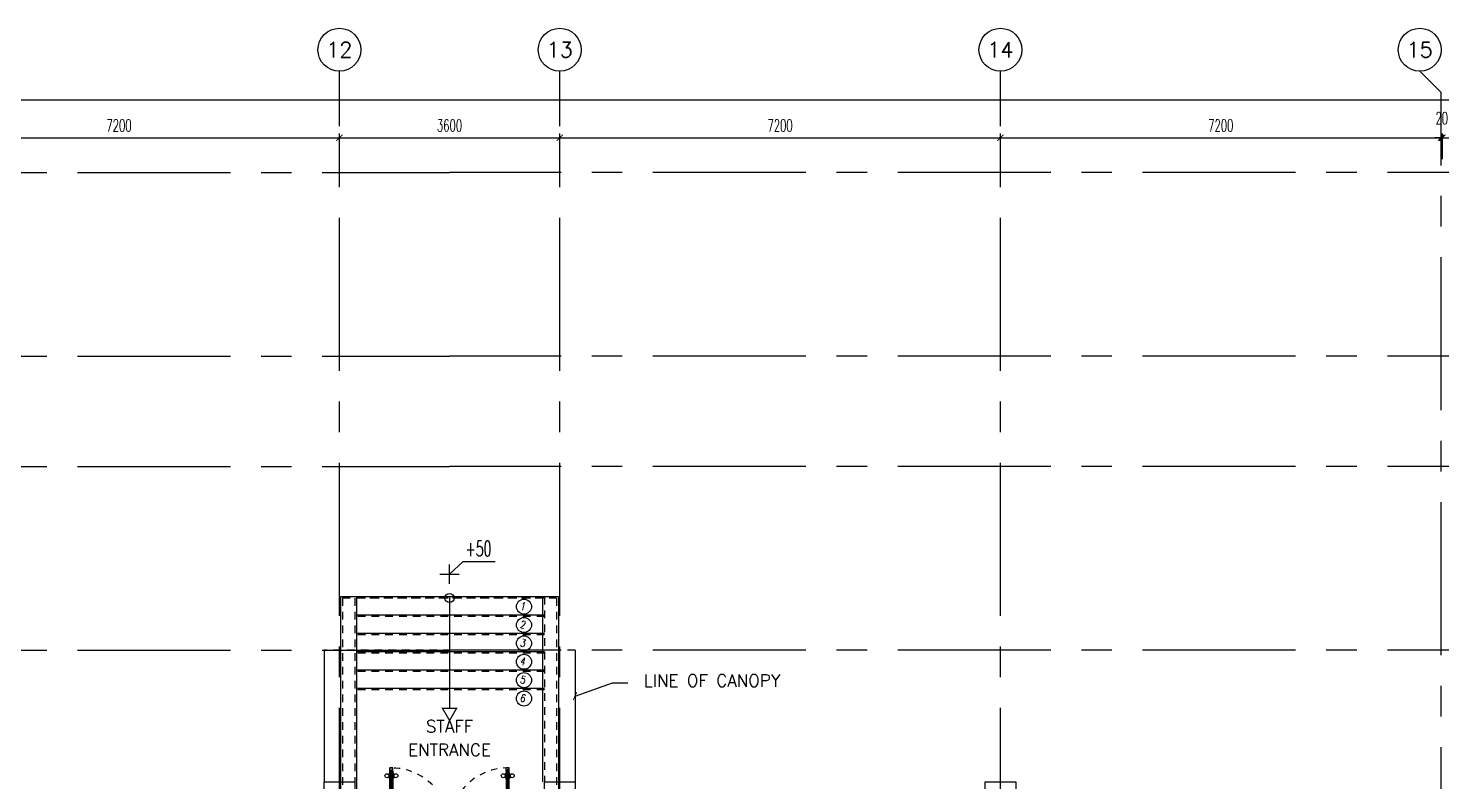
# Model space of a CAD drawing. Extents: x 0 to 93.3, y -13.5 to 76.8.
# Drawn here: x 15.9 to 38.99, y 64.47 to 76.77 of the extents above; entities that cross this region are included whole.
import ezdxf
from ezdxf.enums import TextEntityAlignment as Align

# ---------------------------------------------------------------- set-up
doc = ezdxf.new("R2010")
doc.units = 0
doc.header["$MEASUREMENT"] = 0
doc.header["$PDMODE"] = 3
doc.header["$PDSIZE"] = 0.1
for name, pattern in [('CENTERX2', [4, 2.5, -0.5, 0.5, -0.5]), ('HIDDEN', [0.375, 0.25, -0.125]), ('HIDDEN2', [0.1875, 0.125, -0.0625])]:
    doc.linetypes.add(name, pattern=pattern)
doc.layers.get('0').update_dxf_attribs({"color": 11, "linetype": 'CONTINUOUS'})
doc.layers.get('DEFPOINTS').update_dxf_attribs({"color": 11, "linetype": 'CONTINUOUS'})
for name, color, linetype in [('AX', 11, 'CONTINUOUS'), ('AX-CR', 11, 'CONTINUOUS'), ('AX-DIM', 11, 'CONTINUOUS'), ('AX-TXT', 11, 'CONTINUOUS'), ('AXES', 11, 'CENTERX2'), ('CANOPY-LN', 11, 'CONTINUOUS'), ('COL', 11, 'CONTINUOUS'), ('DOOR', 11, 'CONTINUOUS'), ('RD-ELEV', 11, 'CONTINUOUS'), ('RM-NAME', 11, 'CONTINUOUS'), ('STR', 11, 'CONTINUOUS'), ('WALL', 11, 'CONTINUOUS')]:
    doc.layers.add(name, color=color, linetype=linetype)
doc.styles.add('ROMANS', font='ROMANS.shx', dxfattribs={"width": 0.6})
doc.styles.add('S-077', font='simplex.shx', dxfattribs={"width": 0.8})
doc.dimstyles.new('STANDARD in', dxfattribs={"dimtxt": 0.2, "dimasz": 0.1, "dimexe": 0.07, "dimexo": 0.05, "dimgap": 0.1, "dimtad": 1, "dimdec": 0, "dimlfac": 1000, "dimzin": 0, "dimdsep": 46, "dimtxsty": 'ROMANS', "dimblk": 'ARCHTICK', "dimcen": 0.05, "dimdle": 0.05, "dimclrd": 7, "dimclre": 7, "dimclrt": 2, "dimadec": 0, "dimazin": 0, "dimtfac": 1, "dimtdec": 0, "dimtmove": 2, "dimatfit": 3, "dimldrblk": 'ARCHTICK', "dimfxl": 0, "dimtolj": 1, "dimtzin": 0, "dimarcsym": 0})

# ---------------------------------------------------------------- blocks, each defined once
blk = doc.blocks.new('_ARCHTICK')
at = {"color": 0, "linetype": 'ByBlock', "const_width": 0.15}
blk.add_lwpolyline([(-0.5, -0.5), (0.5, 0.5)], dxfattribs=at)
blk = doc.blocks.new('*D163')
at = {"layer": 'AX-DIM', "color": 7, "linetype": 'ByBlock', "lineweight": -2}
for p, q in [((24.57954479788896, 74.63722922964807), (24.57954479788896, 75.05722922964225)), ((31.77954479795881, 74.63722922964807), (31.77954479795881, 75.05722922964225)), ((24.52954479788896, 74.98722922964225), (31.82954479795881, 74.98722922964225))]:
    blk.add_line(p, q, dxfattribs=at)
at = {"layer": 'DEFPOINTS', "color": 0, "linetype": 'ByBlock'}
for p in [(31.77954479795881, 74.98722922964225), (24.57954479788896, 74.58722922964807), (31.77954479795881, 74.58722922964807)]:
    blk.add_point(p, dxfattribs=at)
at = {"layer": 'AX-DIM', "color": 7, "linetype": 'ByBlock', "lineweight": -2, "xscale": 0.1, "yscale": 0.1, "zscale": 0.1, "rotation": 180}
blk.add_blockref('_ARCHTICK', (24.57954479788896, 74.98722922964225), dxfattribs=at)
at = {"layer": 'AX-DIM', "color": 7, "linetype": 'ByBlock', "lineweight": -2, "xscale": 0.1, "yscale": 0.1, "zscale": 0.1}
blk.add_blockref('_ARCHTICK', (31.77954479795881, 74.98722922964225), dxfattribs=at)
at = {"layer": 'AX-DIM', "color": 2, "linetype": 'ByBlock', "insert": (28.17954479792388, 75.18722922964226), "char_height": 0.2, "attachment_point": 5, "style": 'ROMANS'}
blk.add_mtext('\\A1;7200', dxfattribs=at)
blk = doc.blocks.new('A$C010A25D0')
at = {"layer": 'DOOR', "color": 0, "linetype": 'ByBlock'}
for p, q in [((0.3280916473959223, 2030.929044624965), (0.3280916473959223, 1980.929044624965)), ((0.3280916473959223, 1980.929044624965), (0.3280916473959223, 2030.929044624965)), ((50.32809164739592, 2030.929044624936), (0.3280916473959223, 2030.929044624965)), ((50.32809164739592, 1980.929044624936), (0.3280916473668185, 1980.92904462546)), ((30.32809164739592, 2013.929044624965), (30.32809164739592, 1997.929044624965)), ((50.32809164739592, 2013.929044624965), (30.32809164739592, 2013.929044624965)), ((50.32809164739592, 1997.929044624965), (30.32809164739592, 1997.929044624965)), ((50.32809164739592, 2030.929044624936), (50.32809164739592, 2013.929044624965)), ((50.32809164739592, 1997.929044624965), (50.32809164739592, 1980.929044624936)), ((82.68563442599407, 2030.929044624965), (82.68563442599407, 2038.129044625006)), ((172.6856344259941, 2038.129044625006), (82.68563442599407, 2038.129044625006)), ((82.68563442599407, 1980.929044624936), (82.68563442599407, 1973.729044624895)), ((172.6856344259941, 1973.729044624895), (82.68563442599407, 1973.729044624895)), ((95.28563442599989, 2038.129044625006), (95.28563442599989, 2047.129044625006)), ((95.28563442599989, 2047.129044625006), (160.0856344259882, 2047.129044625006)), ((95.28563442599989, 2038.129044625006), (160.0856344259882, 2038.129044625006)), ((95.28563442599989, 1973.729044624895), (95.28563442599989, 1964.729044624895)), ((95.28563442599989, 1973.729044624895), (160.0856344259882, 1973.729044624895)), ((95.28563442599989, 1964.729044624895), (160.0856344259882, 1964.729044624895)), ((160.0856344259882, 2038.129044625006), (160.0856344259882, 2047.129044625006)), ((160.0856344259882, 1973.729044624895), (160.0856344259882, 1964.729044624895)), ((172.6856344259941, 2030.929044624965), (172.6856344259941, 2038.129044625006)), ((172.6856344259941, 1980.929044624936), (172.6856344259941, 1973.729044624895)), ((950.3280916473959, 2013.929044624965), (950.3280916473959, 2030.929044624965)), ((950.3280916473959, 2030.929044624965), (1000.328091647396, 2030.929044624965)), ((970.3280916473959, 2013.929044624965), (950.3280916473959, 2013.929044624965)), ((950.3280916473959, 1980.929044624965), (950.3280916473959, 1997.929044624965)), ((950.3280916473959, 1997.929044624965), (970.3280916473959, 1997.929044624965)), ((1000.328091647396, 1980.929044624965), (950.3280916473959, 1980.929044624965)), ((970.3280916473959, 1997.929044624965), (970.3280916473959, 2013.929044624965)), ((1000.328091647396, 2055.929044624965), (1000.328091647396, 2030.929044624965)), ((1000.328091647396, 2055.929044624965), (1150.328091647396, 2055.929044624965)), ((1000.328091647396, 1980.929044624965), (1000.328091647396, 2030.929044624965)), ((1000.328091647396, 2030.929044624965), (1050.328091647396, 2030.929044624965)), ((1050.328091647396, 2030.929044624965), (1050.328091647396, 2005.929044624965)), ((1050.328091647396, 2005.929044624965), (1150.328091647396, 2005.929044624965)), ((1150.328091647396, 2005.929044624965), (1150.328091647396, 2055.929044624965)), ((50.32809164739592, 130.9309426234613), (0.3280916473668185, 130.9309426229374)), ((0.3280916473959223, 130.9309426234322), (0.3280916473959223, 80.9309426234322)), ((0.3280916473959223, 80.9309426234322), (0.3280916473959223, 130.9309426234322)), ((50.32809164739592, 80.9309426234613), (0.3280916473959223, 80.9309426234322)), ((50.32809164739592, 113.9309426234322), (30.32809164739592, 113.9309426234322)), ((30.32809164739592, 97.9309426234322), (30.32809164739592, 113.9309426234322)), ((50.32809164739592, 97.9309426234322), (30.32809164739592, 97.9309426234322)), ((50.32809164739592, 113.9309426234322), (50.32809164739592, 130.9309426234613)), ((50.32809164739592, 80.9309426234613), (50.32809164739592, 97.9309426234322)), ((172.6856344259941, 138.1309426235021), (82.68563442599407, 138.1309426235021)), ((82.68563442599407, 130.9309426234613), (82.68563442599407, 138.1309426235021)), ((82.68563442599407, 80.9309426234322), (82.68563442599407, 73.73094262339146)), ((172.6856344259941, 73.73094262339146), (82.68563442599407, 73.73094262339146)), ((95.28563442599989, 147.1309426235021), (160.0856344259882, 147.1309426235021)), ((95.28563442599989, 138.1309426235021), (95.28563442599989, 147.1309426235021)), ((95.28563442599989, 138.1309426235021), (160.0856344259882, 138.1309426235021)), ((95.28563442599989, 73.73094262339146), (160.0856344259882, 73.73094262339146)), ((95.28563442599989, 73.73094262339146), (95.28563442599989, 64.73094262339146)), ((95.28563442599989, 64.73094262339146), (160.0856344259882, 64.73094262339146)), ((160.0856344259882, 138.1309426235021), (160.0856344259882, 147.1309426235021)), ((160.0856344259882, 73.73094262339146), (160.0856344259882, 64.73094262339146)), ((172.6856344259941, 130.9309426234613), (172.6856344259941, 138.1309426235021)), ((172.6856344259941, 80.9309426234322), (172.6856344259941, 73.73094262339146)), ((1000.328091647396, 130.9309426234322), (950.3280916473959, 130.9309426234322)), ((950.3280916473959, 130.9309426234322), (950.3280916473959, 113.9309426234322)), ((950.3280916473959, 113.9309426234322), (970.3280916473959, 113.9309426234322)), ((970.3280916473959, 97.9309426234322), (950.3280916473959, 97.9309426234322)), ((950.3280916473959, 97.9309426234322), (950.3280916473959, 80.9309426234322)), ((950.3280916473959, 80.9309426234322), (1000.328091647396, 80.9309426234322)), ((970.3280916473959, 113.9309426234322), (970.3280916473959, 97.9309426234322)), ((1000.328091647396, 130.9309426234322), (1000.328091647396, 80.9309426234322)), ((1000.328091647396, 55.9309426234322), (1000.328091647396, 80.9309426234322)), ((1000.328091647396, 80.9309426234322), (1050.328091647396, 80.9309426234322)), ((1000.328091647396, 55.9309426234322), (1150.328091647396, 55.9309426234322)), ((1050.328091647396, 80.9309426234322), (1050.328091647396, 105.9309426234322)), ((1050.328091647396, 105.9309426234322), (1150.328091647396, 105.9309426234322)), ((1150.328091647396, 105.9309426234322), (1150.328091647396, 55.9309426234322))]:
    blk.add_line(p, q, dxfattribs=at)
at = {"layer": 'DOOR', "linetype": 'ByBlock'}
for p, q in [((950.3280916473959, 2030.929044624965), (50.32809164739592, 2030.929044624936)), ((950.3280916473959, 2013.929044624965), (50.32809164739592, 2013.929044624965)), ((950.3280916473959, 1997.929044624965), (50.32809164739592, 1997.929044624965)), ((50.32809164739592, 1980.929044624936), (950.3280916473959, 1980.929044624965)), ((50.32809164739592, 130.9309426234613), (950.3280916473959, 130.9309426234322)), ((950.3280916473959, 113.9309426234322), (50.32809164739592, 113.9309426234322)), ((950.3280916473959, 97.9309426234322), (50.32809164739592, 97.9309426234322)), ((950.3280916473959, 80.9309426234322), (50.32809164739592, 80.9309426234613)), ((1150.328091647396, 55.9309426234322), (1000.328091647396, 55.9309426234322))]:
    blk.add_line(p, q, dxfattribs=at)
at = {"layer": 'DOOR', "color": 9, "linetype": 'ByBlock'}
for p, q in [((1150.328091647396, 2005.929044624965), (1036.618161654951, 2055.929044624965)), ((1150.328091647396, 2005.929044624965), (1050.328091647396, 2019.286330668459)), ((1150.328091647396, 2005.929044624965), (1110.182357331541, 2055.929044624965)), ((1150.328091647396, 105.9309426234322), (1036.618161654951, 55.9309426234322)), ((1150.328091647396, 105.9309426234322), (1050.328091647396, 92.57365657993796)), ((1150.328091647396, 105.9309426234322), (1110.182357331541, 55.9309426234322))]:
    blk.add_line(p, q, dxfattribs=at)
at = {"layer": 'DOOR', "color": 0, "linetype": 'ByBlock'}
for centre in [(127.6856344259941, 2079.459988839953), (127.6856344259941, 1932.398100409977), (127.6856344259941, 179.4618868384205), (127.6856344259941, 32.39999840844393)]:
    blk.add_circle(centre, 32.39999999998526, dxfattribs=at)
at = {"layer": 'DOOR', "linetype": 'HIDDEN', "ltscale": 0.5}
for centre, start, end in [((951.2650005307078, 2005.929044624962), 178.4940487553375, 272.9568179741082), ((951.2650005307078, 105.9309426234358), 87.04318202589187, 181.5059512446625)]:
    blk.add_arc(centre, 951.2654753939869, start, end, dxfattribs=at)
at = {"layer": 'DOOR', "color": 9, "linetype": 'ByBlock'}
for centre, radius, start, end in [((1150.328091647396, 2005.929044624994), 154.4019578127773, 161.1052885492949, 166.2857707775517), ((1150.328091647396, 2005.929044624994), 134.4019578127773, 158.159849393033, 169.2800236451575), ((1150.328091647396, 2005.929044624994), 114.4019578127773, 154.0838418820645, 167.3774258712927), ((1150.328091647396, 2005.929044624994), 94.40195781277725, 148.0181880330849, 180), ((1150.328091647396, 2005.929044624994), 74.40195781277725, 137.7764264168306, 180), ((1150.328091647396, 2005.929044624994), 54.40195781277725, 113.2073828919763, 180), ((1150.328091647396, 2005.929044624994), 34.40195781277725, 90, 180), ((1150.328091647396, 2005.929044624994), 14.40195781277725, 90, 180), ((1150.328091647396, 105.9309426234031), 154.4019578127773, 193.7142292224483, 198.8947114507051), ((1150.328091647396, 105.9309426234031), 134.4019578127773, 190.7199763548425, 201.840150606967), ((1150.328091647396, 105.9309426234031), 114.4019578127773, 192.6225741287073, 205.9161581179354), ((1150.328091647396, 105.9309426234031), 94.40195781277725, 180, 211.9818119669151), ((1150.328091647396, 105.9309426234031), 74.40195781277725, 180, 222.2235735831694), ((1150.328091647396, 105.9309426234031), 54.40195781277725, 180, 246.7926171080237), ((1150.328091647396, 105.9309426234031), 34.40195781277725, 180, 270), ((1150.328091647396, 105.9309426234031), 14.40195781277725, 180, 270)]:
    blk.add_arc(centre, radius, start, end, dxfattribs=at)
at = {"layer": 'WALL'}
blk.add_line((1000.328091647396, 55.93189164267824), (1150.328091647396, 55.9309426234322), dxfattribs=at)
blk = doc.blocks.new('AXU')
at = {"layer": 'AX-CR'}
blk.add_circle((0, 350), 350.0000000000014, dxfattribs=at)
at = {"layer": 'AX-TXT', "style": 'ROMANS'}
blk.add_attdef('AX', text='', height=250, dxfattribs=at).set_placement((0, 350), align=Align.MIDDLE)
blk = doc.blocks.new('*D137')
at = {"layer": 'AX-DIM', "color": 7, "lineweight": -2}
for p, q in [((6.529544798005372, 75.60549583188549), (81.31954479794949, 75.60549583188549)), ((6.579544798005372, 73.1228421090098), (6.579544798005372, 75.67549583188548)), ((81.2695447979495, 63.47711434869852), (81.2695447979495, 75.67549583188548))]:
    blk.add_line(p, q, dxfattribs=at)
at = {"layer": 'DEFPOINTS', "color": 0}
for p in [(81.2695447979495, 75.60549583188549), (6.579544798005372, 73.0728421090098), (81.2695447979495, 63.42711434869852)]:
    blk.add_point(p, dxfattribs=at)
at = {"layer": 'AX-DIM', "color": 7, "lineweight": -2, "xscale": 0.1, "yscale": 0.1, "zscale": 0.1, "rotation": 180}
blk.add_blockref('_ARCHTICK', (6.579544798005372, 75.60549583188549), dxfattribs=at)
at = {"layer": 'AX-DIM', "color": 7, "lineweight": -2, "xscale": 0.1, "yscale": 0.1, "zscale": 0.1}
blk.add_blockref('_ARCHTICK', (81.2695447979495, 75.60549583188549), dxfattribs=at)
at = {"layer": 'AX-DIM', "color": 2, "insert": (43.92454479797743, 75.8054958318855), "char_height": 0.2, "attachment_point": 5, "style": 'ROMANS'}
blk.add_mtext('\\A1;74690', dxfattribs=at)
blk = doc.blocks.new('*D164')
at = {"layer": 'AX-DIM', "color": 7, "linetype": 'ByBlock', "lineweight": -2}
for p, q in [((31.77954479795881, 74.63722922964807), (31.77954479795881, 75.05722922964225)), ((38.97954479791224, 74.63722922964807), (38.97954479791224, 75.05722922964225)), ((31.72954479795881, 74.98722922964225), (39.02954479791224, 74.98722922964225))]:
    blk.add_line(p, q, dxfattribs=at)
at = {"layer": 'DEFPOINTS', "color": 0, "linetype": 'ByBlock'}
for p in [(38.97954479791224, 74.98722922964225), (31.77954479795881, 74.58722922964807), (38.97954479791224, 74.58722922964807)]:
    blk.add_point(p, dxfattribs=at)
at = {"layer": 'AX-DIM', "color": 7, "linetype": 'ByBlock', "lineweight": -2, "xscale": 0.1, "yscale": 0.1, "zscale": 0.1, "rotation": 180}
blk.add_blockref('_ARCHTICK', (31.77954479795881, 74.98722922964225), dxfattribs=at)
at = {"layer": 'AX-DIM', "color": 7, "linetype": 'ByBlock', "lineweight": -2, "xscale": 0.1, "yscale": 0.1, "zscale": 0.1}
blk.add_blockref('_ARCHTICK', (38.97954479791224, 74.98722922964225), dxfattribs=at)
at = {"layer": 'AX-DIM', "color": 2, "linetype": 'ByBlock', "insert": (35.37954479793552, 75.18722922964226), "char_height": 0.2, "attachment_point": 5, "style": 'ROMANS'}
blk.add_mtext('\\A1;7200', dxfattribs=at)
blk = doc.blocks.new('*D165')
at = {"layer": 'AX-DIM', "color": 7, "linetype": 'ByBlock', "lineweight": -2}
for p, q in [((38.99954479793087, 74.63722922964807), (38.99954479793087, 75.05722922964225)), ((43.79954479797743, 74.63722922964807), (43.79954479797743, 75.05722922964225)), ((38.94954479793087, 74.98722922964225), (43.84954479797743, 74.98722922964225))]:
    blk.add_line(p, q, dxfattribs=at)
at = {"layer": 'DEFPOINTS', "color": 0, "linetype": 'ByBlock'}
for p in [(43.79954479797743, 74.98722922964225), (38.99954479793087, 74.58722922964807), (43.79954479797743, 74.58722922964807)]:
    blk.add_point(p, dxfattribs=at)
at = {"layer": 'AX-DIM', "color": 7, "linetype": 'ByBlock', "lineweight": -2, "xscale": 0.1, "yscale": 0.1, "zscale": 0.1, "rotation": 180}
blk.add_blockref('_ARCHTICK', (38.99954479793087, 74.98722922964225), dxfattribs=at)
at = {"layer": 'AX-DIM', "color": 7, "linetype": 'ByBlock', "lineweight": -2, "xscale": 0.1, "yscale": 0.1, "zscale": 0.1}
blk.add_blockref('_ARCHTICK', (43.79954479797743, 74.98722922964225), dxfattribs=at)
at = {"layer": 'AX-DIM', "color": 2, "linetype": 'ByBlock', "insert": (41.39954479795415, 75.18722922964226), "char_height": 0.2, "attachment_point": 5, "style": 'ROMANS'}
blk.add_mtext('\\A1;4800', dxfattribs=at)
blk = doc.blocks.new('*D176')
at = {"layer": 'AX-DIM', "color": 7, "linetype": 'ByBlock', "lineweight": -2}
for p, q in [((38.97954479791224, 74.63728435710509), (38.97954479791224, 75.05728435709926)), ((38.99954479793087, 74.63728435710509), (38.99954479793087, 75.05728435709926)), ((38.97954479791224, 74.98728435709927), (38.87954479791224, 74.98728435709927)), ((38.97954479791224, 74.98728435709927), (38.99954479793087, 74.98728435709927)), ((38.99954479793087, 74.98728435709927), (39.09954479793087, 74.98728435709927))]:
    blk.add_line(p, q, dxfattribs=at)
at = {"layer": 'DEFPOINTS', "color": 0, "linetype": 'ByBlock'}
for p in [(38.99954479793087, 74.98728435709927), (38.97954479791224, 74.58728435710509), (38.99954479793087, 74.58728435710509)]:
    blk.add_point(p, dxfattribs=at)
at = {"layer": 'AX-DIM', "color": 7, "linetype": 'ByBlock', "lineweight": -2, "xscale": 0.1, "yscale": 0.1, "zscale": 0.1}
blk.add_blockref('_ARCHTICK', (38.97954479791224, 74.98728435709927), dxfattribs=at)
at = {"layer": 'AX-DIM', "color": 7, "linetype": 'ByBlock', "lineweight": -2, "xscale": 0.1, "yscale": 0.1, "zscale": 0.1, "rotation": 180}
blk.add_blockref('_ARCHTICK', (38.99954479793087, 74.98728435709927), dxfattribs=at)
at = {"layer": 'AX-DIM', "color": 2, "linetype": 'ByBlock', "insert": (38.98954479792155, 75.30728435709926), "char_height": 0.2, "attachment_point": 5, "style": 'ROMANS'}
blk.add_mtext('\\A1;20', dxfattribs=at)
blk = doc.blocks.new('*D161')
at = {"layer": 'AX-DIM', "color": 7, "linetype": 'ByBlock', "lineweight": -2}
for p, q in [((13.77954479795881, 74.63722922964807), (13.77954479795881, 75.05722922964225)), ((20.97954479791224, 74.63722922964807), (20.97954479791224, 75.05722922964225)), ((13.72954479795881, 74.98722922964225), (21.02954479791224, 74.98722922964225))]:
    blk.add_line(p, q, dxfattribs=at)
at = {"layer": 'DEFPOINTS', "color": 0, "linetype": 'ByBlock'}
for p in [(20.97954479791224, 74.98722922964225), (13.77954479795881, 74.58722922964807), (20.97954479791224, 74.58722922964807)]:
    blk.add_point(p, dxfattribs=at)
at = {"layer": 'AX-DIM', "color": 7, "linetype": 'ByBlock', "lineweight": -2, "xscale": 0.1, "yscale": 0.1, "zscale": 0.1, "rotation": 180}
blk.add_blockref('_ARCHTICK', (13.77954479795881, 74.98722922964225), dxfattribs=at)
at = {"layer": 'AX-DIM', "color": 7, "linetype": 'ByBlock', "lineweight": -2, "xscale": 0.1, "yscale": 0.1, "zscale": 0.1}
blk.add_blockref('_ARCHTICK', (20.97954479791224, 74.98722922964225), dxfattribs=at)
at = {"layer": 'AX-DIM', "color": 2, "linetype": 'ByBlock', "insert": (17.37954479793552, 75.18722922964226), "char_height": 0.2, "attachment_point": 5, "style": 'ROMANS'}
blk.add_mtext('\\A1;7200', dxfattribs=at)
blk = doc.blocks.new('*D162')
at = {"layer": 'AX-DIM', "color": 7, "linetype": 'ByBlock', "lineweight": -2}
for p, q in [((20.97954479791224, 74.63722922964807), (20.97954479791224, 75.05722922964225)), ((24.57954479788896, 74.63722922964807), (24.57954479788896, 75.05722922964225)), ((20.92954479791224, 74.98722922964225), (24.62954479788896, 74.98722922964225))]:
    blk.add_line(p, q, dxfattribs=at)
at = {"layer": 'DEFPOINTS', "color": 0, "linetype": 'ByBlock'}
for p in [(24.57954479788896, 74.98722922964225), (20.97954479791224, 74.58722922964807), (24.57954479788896, 74.58722922964807)]:
    blk.add_point(p, dxfattribs=at)
at = {"layer": 'AX-DIM', "color": 7, "linetype": 'ByBlock', "lineweight": -2, "xscale": 0.1, "yscale": 0.1, "zscale": 0.1, "rotation": 180}
blk.add_blockref('_ARCHTICK', (20.97954479791224, 74.98722922964225), dxfattribs=at)
at = {"layer": 'AX-DIM', "color": 7, "linetype": 'ByBlock', "lineweight": -2, "xscale": 0.1, "yscale": 0.1, "zscale": 0.1}
blk.add_blockref('_ARCHTICK', (24.57954479788896, 74.98722922964225), dxfattribs=at)
at = {"layer": 'AX-DIM', "color": 2, "linetype": 'ByBlock', "insert": (22.7795447979006, 75.18722922964226), "char_height": 0.2, "attachment_point": 5, "style": 'ROMANS'}
blk.add_mtext('\\A1;3600', dxfattribs=at)
blk = doc.blocks.new('T&B')
at = {"layer": 'RD-ELEV', "color": 30}
for p, q in [((-336.4164913857821, 0), (336.4164913857821, 0)), ((0, -336.4164913856657), (0, 336.4164913856657))]:
    blk.add_line(p, q, dxfattribs=at)

msp = doc.modelspace()

# ---------------------------------------------------------------- linework, layer by layer
at = {"layer": 'AXES'}
for p, q in [((20.97954479791224, -12.82146219493006), (20.97954479791224, 76.07479013511329)), ((24.57954479800537, -12.82146219493006), (24.57954479800537, 76.07479013511329)), ((31.77954479795881, -12.82146219493006), (31.77954479795881, 76.07479013511329)), ((38.97954479791224, 75.72479013516568), (38.62954479793552, 76.07479013511329)), ((38.97954479791224, -1.464293643977726), (38.97954479791224, 75.72479013516568)), ((0.7000000332482159, 74.4200000000128), (22.77954479795881, 74.4200000000128)), ((92.60230228467844, 74.4200000000128), (22.77954479795881, 74.4200000000128)), ((0.7000000332482159, 71.42000000002008), (22.77954479795881, 71.4200000000128)), ((92.60230228467844, 71.4200000000128), (22.77954479795881, 71.4200000000128)), ((0.7000000332482159, 69.61999999999534), (22.77954479795881, 69.61999999999534)), ((92.60230228467844, 69.61999999999534), (22.77954479795881, 69.61999999999534)), ((0.7000000332482159, 66.61999999999534), (22.77954479795881, 66.61999999999534)), ((92.60230228467844, 66.61999999999534), (22.77954479795881, 66.61999999999534))]:
    msp.add_line(p, q, dxfattribs=at)
at = {"layer": 'CANOPY-LN', "linetype": 'HIDDEN2'}
for p, q in [((20.72954479791224, 66.61999999999534), (20.72954479791224, 64.47000000000116)), ((24.82954479800537, 66.61999999999534), (20.72954479791224, 66.61999999999534)), ((24.82954479800537, 66.61999999999534), (24.82954479800537, 64.47000000000116))]:
    msp.add_line(p, q, dxfattribs=at)
at = {"layer": 'COL'}
for points in [[(20.72954479791224, 63.97000000000116), (20.72954479791224, 64.47000000000116), (21.22954479791224, 64.47000000000116), (21.22954479791224, 63.97000000000116)], [(24.32954479788896, 63.97000000000116), (24.32954479788896, 64.47000000000116), (24.82954479788896, 64.47000000000116), (24.82954479788896, 63.97000000000116)], [(31.52954479795881, 63.97000000000116), (31.52954479795881, 64.47000000000116), (32.02954479795881, 64.47000000000116), (32.02954479795881, 63.97000000000116)]]:
    msp.add_lwpolyline(points, close=True, dxfattribs=at)
at = {"layer": 'RM-NAME'}
for p, q in [((20.72954479791224, 66.61999999999534), (20.72954479791224, 64.47000000000116)), ((24.82954479800537, 66.61999999999534), (24.82954479800537, 64.47000000000116))]:
    msp.add_line(p, q, dxfattribs=at)
at = {"layer": 'STR'}
for p, q in [((20.99954479793087, 67.48999999999069), (20.99954479793087, 64.26999999998952)), ((24.55954479798675, 67.48999999999069), (20.99954479793087, 67.48999999999069)), ((21.25954479794018, 67.48999999999069), (21.25954479794018, 64.27000000001863)), ((24.32954479800537, 67.48999999999069), (21.25954479794018, 67.48999999999069)), ((22.77954479795881, 67.48999999999069), (22.77954479795881, 65.6700000000128)), ((24.29954479797743, 67.48999999999069), (24.29954479797743, 64.47000000000116)), ((24.55954479798675, 67.48999999999069), (24.55954479798675, 64.26999999998952)), ((24.32954479800537, 67.19000000000233), (21.25954479794018, 67.19000000000233)), ((24.32954479800537, 67.19000000000233), (21.25954479794018, 67.19000000000233)), ((24.32954479800537, 66.89000000001397), (21.25954479794018, 66.89000000001397)), ((24.32954479800537, 66.89000000001397), (21.25954479794018, 66.89000000001397)), ((24.32954479800537, 66.58999999999651), (21.25954479794018, 66.58999999999651)), ((24.32954479800537, 66.58999999999651), (21.25954479794018, 66.58999999999651)), ((24.32954479800537, 66.29000000000815), (21.25954479794018, 66.29000000000815)), ((24.32954479800537, 66.29000000000815), (21.25954479794018, 66.29000000000815)), ((24.32954479800537, 65.98999999999069), (21.25954479794018, 65.98999999999069)), ((24.32954479800537, 65.98999999999069), (21.25954479794018, 65.98999999999069))]:
    msp.add_line(p, q, dxfattribs=at)
at = {"layer": 'STR', "linetype": 'HIDDEN2'}
for p, q in [((21.02954479795881, 67.47000000000116), (21.02954479795881, 64.26999999998952)), ((24.52954479795881, 67.47000000000116), (21.02954479795881, 67.47000000000116)), ((21.22954479791224, 67.47000000000116), (21.22954479791224, 64.47000000000116)), ((24.32954479800537, 67.47000000000116), (21.22954479791224, 67.47000000000116)), ((24.32954479800537, 67.48999999999069), (24.32954479800537, 64.47000000000116)), ((24.52954479795881, 67.47000000000116), (24.52954479795881, 64.26999999998952)), ((24.32954479800537, 67.1700000000128), (21.22954479791224, 67.1700000000128)), ((24.32954479800537, 67.1700000000128), (21.22954479791224, 67.1700000000128)), ((24.32954479800537, 66.86999999999534), (21.22954479791224, 66.86999999999534)), ((24.32954479800537, 66.86999999999534), (21.22954479791224, 66.86999999999534)), ((24.32954479800537, 66.57000000000698), (21.22954479791224, 66.57000000000698)), ((24.32954479800537, 66.57000000000698), (21.22954479791224, 66.57000000000698)), ((24.32954479800537, 66.26999999998952), (21.22954479791224, 66.26999999998952)), ((24.32954479800537, 66.26999999998952), (21.22954479791224, 66.26999999998952)), ((24.32954479800537, 65.97000000000116), (21.22954479791224, 65.97000000000116)), ((24.32954479800537, 65.97000000000116), (21.22954479791224, 65.97000000000116))]:
    msp.add_line(p, q, dxfattribs=at)
at = {"layer": 'STR', "const_width": 0.02151219134471617}
msp.add_lwpolyline([(22.89501485181972, 65.6700000000128), (22.66407474409789, 65.6700000000128), (22.77954479795881, 65.47000000000116)], close=True, dxfattribs=at)
msp.add_lwpolyline([(22.89501485181972, 65.6700000000128), (22.66407474409789, 65.6700000000128), (22.77954479795881, 65.47000000000116)], close=True, dxfattribs=at)
msp.add_lwpolyline([(22.89501485181972, 65.6700000000128), (22.66407474409789, 65.6700000000128), (22.77954479795881, 65.47000000000116)], close=True, dxfattribs=at)
msp.add_lwpolyline([(22.89501485181972, 65.6700000000128), (22.66407474409789, 65.6700000000128), (22.77954479795881, 65.47000000000116)], close=True, dxfattribs=at)
at = {"layer": 'STR'}
msp.add_circle((22.77954479795881, 67.47000000000116), 0.075, dxfattribs=at)
msp.add_circle((22.77954479795881, 67.47000000000116), 0.075, dxfattribs=at)
at = {"layer": 'STR', "color": 11}
for centre in [(23.99525286618154, 67.32926073783892), (23.99525286618154, 67.029213154834), (23.99525286618154, 66.72916577328579), (23.99525286618154, 66.42926073784474), (23.99525286618154, 66.12921315483982), (23.99525286618154, 65.8291657732916)]:
    msp.add_circle(centre, 0.1232261724938431, dxfattribs=at)

# ---------------------------------------------------------------- block references
at = {"layer": 'AX', "xscale": 0.001000000047497451, "yscale": 0.0009999999892897904, "zscale": 0.001}
for p, values in [((20.97954479791224, 76.07479015548597), {'AX': '12'}), ((20.97954479791224, 76.07479015548597), {'AX': '12'}), ((24.57954479800537, 76.07479015548597), {'AX': '13'}), ((24.57954479800537, 76.07479015548597), {'AX': '13'})]:
    msp.add_blockref('AXU', p, dxfattribs=at).add_auto_attribs(values)
at = {"layer": 'AXES', "xscale": 0.001000000047497451, "yscale": 0.0009999999892897904, "zscale": 0.001}
for p, values in [((20.97954479791224, 76.07479015548597), {'AX': '12'}), ((20.97954479791224, 76.07479015548597), {'AX': '12'}), ((24.57954479800537, 76.07479015548597), {'AX': '13'}), ((24.57954479800537, 76.07479015548597), {'AX': '13'}), ((31.77954479795881, 76.07479013511329), {'AX': '14'}), ((38.62954479793552, 76.07479013511329), {'AX': '15'})]:
    msp.add_blockref('AXU', p, dxfattribs=at).add_auto_attribs(values)
at = {"layer": 'DOOR', "color": 0, "xscale": 0.0009999999892897904, "yscale": 0.0009999999892897904, "zscale": 0.001, "rotation": 270}
msp.add_blockref('A$C010A25D0', (21.72361290629487, 64.69532809164957), dxfattribs=at)
at = {"layer": 'RD-ELEV', "xscale": 0.0004642525454983115, "yscale": 0.0004642525454983115, "zscale": 0.000464252552}
msp.add_blockref('T&B', (22.77954479795881, 67.8589691616944), dxfattribs=at)

# ---------------------------------------------------------------- texts
at = {"layer": 'CANOPY-LN', "color": 4, "style": 'ROMANS'}
msp.add_text('LINE OF CANOPY', height=0.2, dxfattribs=at).set_placement((27.06860564637464, 66.12219451839337), align=Align.MIDDLE)
at = {"layer": 'RD-ELEV', "color": 3, "style": 'S-077', "width": 0.6}
msp.add_text('+50', height=0.25, dxfattribs=at).set_placement((23.04035594884772, 68.15187748440076))
at = {"layer": 'RM-NAME', "style": 'ROMANS'}
for s, p in [('STAFF', (22.77954479795881, 65.37565921874193)), ('ENTRANCE', (22.77954479795881, 64.99011298891855))]:
    msp.add_text(s, height=0.2, dxfattribs=at).set_placement(p, align=Align.MIDDLE)
at = {"layer": 'STR', "color": 9, "style": 'ROMANS', "width": 0.8}
for s, p in [('1', (23.98234601784497, 67.33569960197201)), ('2', (23.98234601784497, 67.03565201896708)), ('3', (23.98234601784497, 66.73560463741887)), ('4', (23.98234601784497, 66.43569960197783)), ('5', (23.98234601784497, 66.1356520189729)), ('6', (23.98234601784497, 65.8356046374247))]:
    msp.add_text(s, height=0.125, rotation=344.9999999997233, dxfattribs=at).set_placement(p, align=Align.MIDDLE)

# ---------------------------------------------------------------- dimensions: what is measured, and where the dimension line sits
at = {"layer": 'AX-DIM'}
dim = msp.add_linear_dim(base=(81.2695447979495, 75.60549583188549), p1=(6.579544798005372, 73.0728421090098), p2=(81.2695447979495, 63.42711434869852), dimstyle='STANDARD in', dxfattribs=at)
dim.commit()
dim.dimension.update_dxf_attribs({"geometry": '*D137', "text_midpoint": (43.92454479797743, 75.8054958318855)})
at = {"layer": 'AX-DIM', "color": 1, "linetype": 'ByBlock'}
for base, p1, p2, picture, middle in [((20.97954479791224, 74.98722922964225), (13.77954479795881, 74.58722922964807), (20.97954479791224, 74.58722922964807), '*D161', (17.37954479793552, 75.18722922964226)), ((24.57954479788896, 74.98722922964225), (20.97954479791224, 74.58722922964807), (24.57954479788896, 74.58722922964807), '*D162', (22.7795447979006, 75.18722922964226)), ((31.77954479795881, 74.98722922964225), (24.57954479788896, 74.58722922964807), (31.77954479795881, 74.58722922964807), '*D163', (28.17954479792388, 75.18722922964226)), ((38.97954479791224, 74.98722922964225), (31.77954479795881, 74.58722922964807), (38.97954479791224, 74.58722922964807), '*D164', (35.37954479793552, 75.18722922964226)), ((38.99954479793087, 74.98728435709927), (38.97954479791224, 74.58728435710509), (38.99954479793087, 74.58728435710509), '*D176', (38.98954479792155, 75.30728435709926)), ((43.79954479797743, 74.98722922964225), (38.99954479793087, 74.58722922964807), (43.79954479797743, 74.58722922964807), '*D165', (41.39954479795415, 75.18722922964226))]:
    dim = msp.add_linear_dim(base=base, p1=p1, p2=p2, dimstyle='STANDARD in', dxfattribs=at)
    dim.commit()
    dim.dimension.update_dxf_attribs({"geometry": picture, "text_midpoint": middle})

# ---------------------------------------------------------------- leaders
at = {"layer": 'CANOPY-LN', "color": 11}
msp.add_leader([(24.82954479788896, 65.86834603382158), (25.44435336813331, 66.08424355174066), (25.69433324621059, 66.0844272771501)], dimstyle='STANDARD in', dxfattribs=at)
at = {"layer": 'RD-ELEV', "color": 9}
msp.add_leader([(22.77954479795881, 67.8589691616944), (23.00136638991535, 68.06688949686941), (23.52598351577763, 68.06688949686941)], dimstyle='STANDARD in', dxfattribs=at)

doc.saveas('drawing.dxf')
